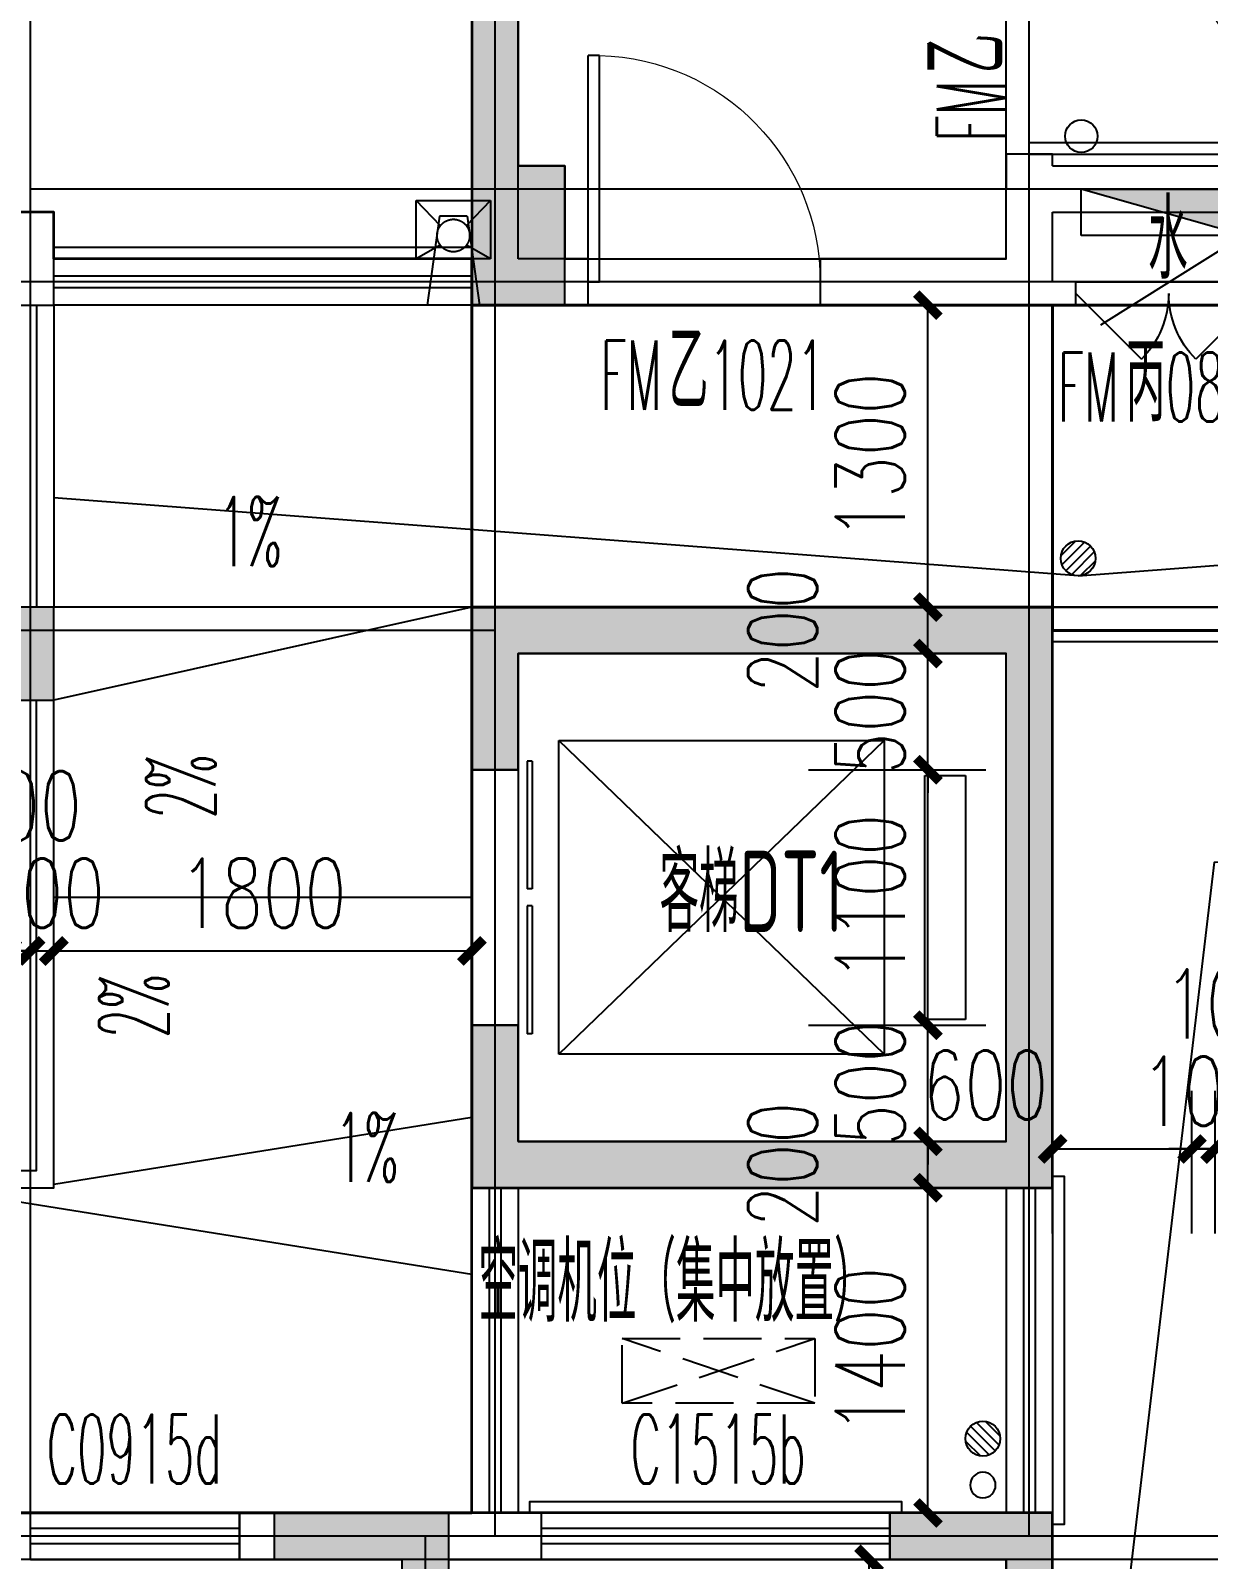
# Model space of a CAD drawing. Extents: x -59851 to 653804, y -249523 to 437614.
# Drawn here: x -22014 to -16943, y -41694 to -35112 of the extents above; entities that cross this region are included whole.
import ezdxf

# ---------------------------------------------------------------- set-up
doc = ezdxf.new("R2010")
doc.units = 0
doc.header["$LTSCALE"] = 1000
doc.header["$MEASUREMENT"] = 0
doc.linetypes.add('DASH', pattern=[0.35, 0.25, -0.1])
doc.linetypes.add('DASHEDX2', pattern=[1.5, 1, -0.5])
for name, color, linetype in [('-SY', 3, 'DASHEDX2'), ('-消防立管', 1, 'Continuous'), ('_S-空调立管', 7, 'Continuous'), ('A-EVTR', 5, 'Continuous'), ('A-看线', 105, 'Continuous'), ('A-空调室外机', 5, 'DASH'), ('A-第三道尺寸线', 105, 'Continuous'), ('A-线脚看线', 9, 'Continuous'), ('AE-FLOR', 151, 'Continuous'), ('DIM_SYMB', 3, 'Continuous'), ('DOOR_FIRE', 4, 'Continuous'), ('DOOR_FIRE_TEXT', 7, 'Continuous'), ('DOTE', 16, 'Continuous'), ('NL', 5, 'Continuous'), ('PUB_HATCH', 8, 'Continuous'), ('PUB_TEXT', 7, 'Continuous'), ('WALL', 2, 'Continuous'), ('WINDOW', 4, 'Continuous'), ('WINDOW_TEXT', 7, 'Continuous'), ('ys', 154, 'Continuous'), ('剪力墙', 6, 'Continuous'), ('栏杆', 142, 'Continuous')]:
    doc.layers.add(name, color=color, linetype=linetype)
doc.layers.add('33计一半面积外廓线', color=53, linetype='Continuous', lineweight=35)
doc.layers.add('33计全面积外廓线', color=21, linetype='Continuous', lineweight=35)
doc.layers.add('A-area(算全面积)', color=21, linetype='Continuous', plot=False)
doc.layers.add('A-area(算半面积)', color=23, linetype='Continuous', plot=False)
doc.styles.add('_TCH_DIM', font='SIMPLEX.shx', dxfattribs={"width": 0.7, "bigfont": 'GBCBIG.shx'})
doc.styles.add('_TCH_DIM_T3', font='SIMPLEX.shx', dxfattribs={"width": 0.705882, "bigfont": 'GBCBIG.shx'})
doc.styles.add('_TCH_WINDOW', font='SIMPLEX.shx', dxfattribs={"width": 0.7, "height": 3.5, "bigfont": 'GBCBIG.shx'})
doc.styles.get("Standard").update_dxf_attribs({"font": 'gbenor.shx', "width": 0.7, "bigfont": 'gbcbig.shx'})
doc.dimstyles.new('_TCH_ARCH&&100', dxfattribs={"dimtxt": 297.5, "dimasz": 100, "dimexe": 250, "dimexo": 300, "dimgap": 100, "dimtad": 1, "dimdec": 0, "dimzin": 0, "dimdsep": 46, "dimtxsty": '_TCH_DIM_T3', "dimblk": 'ARCHTICK', "dimcen": 0.09, "dimclrt": 7, "dimazin": 2, "dimtfac": 1, "dimtdec": 0, "dimtix": 1, "dimtmove": 2, "dimatfit": 3, "dimfxl": 0, "dimtolj": 1, "dimtzin": 0, "dimarcsym": 0})

# ---------------------------------------------------------------- blocks, each defined once
blk = doc.blocks.new('zhouxianssceng0329')
at = {"layer": 'DOTE'}
for p, q in [((-22013.7, 143398.2), (-22013.7, 156469.4)), ((-20013.7, 143398.2), (-20013.7, 156469.4)), ((-17713.7, 143398.2), (-17713.7, 156469.4)), ((5501.3, 149198.2), (-22013.7, 149198.2)), ((5501.3, 148798.2), (-44988.6, 148798.2)), ((5501.3, 147398.2), (-22013.7, 147398.2)), ((-20013.7, 147298.2), (-44988.6, 147298.2)), ((-3313.7, 143398.2), (-44988.6, 143398.2)), ((-20313.7, 132089.9), (-20313.7, 143398.2)), ((5501.3, 143298.2), (-44988.6, 143298.2))]:
    blk.add_line(p, q, dxfattribs=at)
blk = doc.blocks.new('1417jianliqiang0329')
at = {"layer": 'PUB_HATCH'}
for points in [[(-20113.7, 44427.2), (-19713.7, 44427.2), (-19713.7, 45027.2), (-19913.7, 45027.2), (-19913.7, 47527.2), (-19313.7, 47527.2), (-19313.7, 47727.2), (-20113.7, 47727.2), (-20113.7, 44827.2)], [(-22513.7, 42727.2), (-21913.7, 42727.2), (-21913.7, 43127.2), (-22513.7, 43127.2)], [(-20113.7, 42427.2), (-20113.7, 43127.2), (-17613.7, 43127.2), (-17613.7, 40627.2), (-20113.7, 40627.2), (-20113.7, 41327.2), (-19913.7, 41327.2), (-19913.7, 40827.2), (-17813.7, 40827.2), (-17813.7, 42927.2), (-19913.7, 42927.2), (-19913.7, 42427.2)], [(-20813.7, 36127.2), (-20413.7, 36127.2), (-20413.7, 39027.2), (-20963.7, 39027.2), (-20963.7, 39227.2), (-20213.7, 39227.2), (-20213.7, 35927.2), (-20413.7, 35927.2), (-20813.7, 35927.2)], [(-18313.7, 39227.2), (-17613.7, 39227.2), (-17613.7, 37577.2), (-17813.7, 37577.2), (-17813.7, 39027.2), (-18313.7, 39027.2)]]:
    blk.add_hatch(color=256, dxfattribs=at).paths.add_polyline_path(points)
at = {"layer": '剪力墙'}
for points in [[(-20113.7, 44427.2), (-19713.7, 44427.2), (-19713.7, 45027.2), (-19913.7, 45027.2), (-19913.7, 47527.2), (-19313.7, 47527.2), (-19313.7, 47727.2), (-20113.7, 47727.2), (-20113.7, 44827.2)], [(-22513.7, 42727.2), (-21913.7, 42727.2), (-21913.7, 43127.2), (-22513.7, 43127.2)], [(-20113.7, 42427.2), (-20113.7, 43127.2), (-17613.7, 43127.2), (-17613.7, 40627.2), (-20113.7, 40627.2), (-20113.7, 41327.2), (-19913.7, 41327.2), (-19913.7, 40827.2), (-17813.7, 40827.2), (-17813.7, 42927.2), (-19913.7, 42927.2), (-19913.7, 42427.2)], [(-20813.7, 36127.2), (-20413.7, 36127.2), (-20413.7, 39027.2), (-20963.7, 39027.2), (-20963.7, 39227.2), (-20213.7, 39227.2), (-20213.7, 35927.2), (-20413.7, 35927.2), (-20813.7, 35927.2)], [(-18313.7, 39227.2), (-17613.7, 39227.2), (-17613.7, 37577.2), (-17813.7, 37577.2), (-17813.7, 39027.2), (-18313.7, 39027.2)]]:
    blk.add_lwpolyline(points, close=True, dxfattribs=at)
blk = doc.blocks.new('1417xxjian0329')
at = {"layer": 'A-线脚看线'}
for points in [[(-21913.7, 20641.6), (-20113.7, 20641.6)], [(-10063.7, 15191.6), (-10063.7, 15241.6), (-5563.7, 15241.6), (-5563.7, 18941.6), (-17613.7, 18941.6)], [(-17613.7, 16641.6), (-17563.7, 16641.6), (-17563.7, 15141.6), (-17613.7, 15141.6)], [(-19863.7, 15191.6), (-19863.7, 15241.6), (-18263.7, 15241.6), (-18263.7, 15191.6)]]:
    blk.add_lwpolyline(points, dxfattribs=at)
blk = doc.blocks.new('$DorLib2D$00000001')
for p, q in [((0.45, 0.975), (0.5, 0.975)), ((0.45, 0), (0.45, 0.975)), ((0.5, 0), (0.5, 0.975)), ((0.5, 0), (0.45, 0))]:
    blk.add_line(p, q)
at = {"lineweight": 13}
blk.add_arc((0.475, 0), 0.975, 91.46928, 180, dxfattribs=at)
blk = doc.blocks.new('$DORLIB2D$00000127')
at = {"color": 0}
for points in [[(-0.5333, 0.7949), (-0.5333, 0.6904)], [(-0.0333, 0.7949), (-0.5333, 0.7949)], [(-0.0333, 0.7949), (-0.0333, 0.6904)], [(0.5333, 0.7949), (0.0333, 0.7949)], [(0.0333, 0.7949), (0.0333, 0.6904)], [(0.5333, 0.7949), (0.5333, 0.6904)], [(-0.0333, 0.6904), (-0.5333, 0.6904)], [(0.5333, 0.6904), (0.0333, 0.6904)], [(0.5, 0.5), (-0.5, 0.5)]]:
    blk.add_lwpolyline(points, dxfattribs=at)
blk = doc.blocks.new('$DorLib2D$00000116')
at = {"color": 0}
for p, q in [((-0.5, 0), (-0.1464, 0.3536)), ((0.5, 0), (0.1464, 0.3536))]:
    blk.add_line(p, q, dxfattribs=at)
for centre, start, end in [((-0.5, 0), 0, 45), ((0.5, 0), 135, 180)]:
    blk.add_arc(centre, 0.5, start, end, dxfattribs=at)
blk = doc.blocks.new('zhenzheng1417hxt0329')
at = {"layer": 'A-area(算全面积)'}
for points in [[(-19913.7, 25370.7), (-19913.7, 22870.7), (-19713.7, 22870.7), (-19713.7, 22470.7), (-17813.7, 22470.7), (-17813.7, 25370.7)], [(-17613.7, 20870.7), (-17613.7, 13970.7), (-16213.7, 13970.7), (-16213.5, 17270.6), (-15613.7, 17270.7), (-15613.7, 17070.7), (-5513.7, 17070.7), (-5513.7, 20870.7)]]:
    blk.add_lwpolyline(points, close=True, dxfattribs=at)
at = {"layer": 'A-EVTR'}
for p, q in [((-19738.7, 19045.7), (-19738.7, 20395.7)), ((-19738.7, 20395.7), (-18338.7, 20395.7)), ((-18338.7, 19045.7), (-19738.7, 20395.7)), ((-19738.7, 19045.7), (-18338.7, 20395.7)), ((-18338.7, 20395.7), (-18338.7, 19045.7)), ((-18163.7, 19195.7), (-18163.7, 20245.7)), ((-18163.7, 20245.7), (-17988.7, 20245.7)), ((-17988.7, 20245.7), (-17988.7, 19195.7)), ((-17988.7, 19195.7), (-18163.7, 19195.7)), ((-18338.7, 19045.7), (-19738.7, 19045.7))]:
    blk.add_line(p, q, dxfattribs=at)
at = {"layer": 'A-看线'}
blk.add_lwpolyline([(-17613.7, 13970.7), (-16916.1, 19872.7), (-5513.7, 20870.7)], dxfattribs=at)
at = {"layer": 'AE-FLOR'}
for points in [[(-20113.7, 22470.7), (-21913.7, 22470.7)], [(-21913.7, 22270.7), (-21913.7, 20970.7)], [(-20113.7, 22270.7), (-21913.7, 22270.7)], [(-17613.7, 20970.7), (-5413.7, 20970.7), (-5413.7, 16870.7), (-10013.7, 16870.7)], [(-17613.7, 20870.7), (-5513.7, 20870.7), (-5513.7, 17070.7), (-10013.7, 17070.7)], [(-24913.7, 18470.7), (-21913.7, 18470.7), (-21913.7, 20570.7)], [(-20113.7, 18470.7), (-20113.7, 17070.7)], [(-19913.7, 18470.7), (-19913.7, 17070.7)], [(-17813.7, 18470.7), (-17813.7, 17070.7)], [(-17613.7, 18470.7), (-17613.7, 17070.7)]]:
    blk.add_lwpolyline(points, dxfattribs=at)
at = {"layer": 'DOOR_FIRE'}
for p, q in [((-17513.7, 22370.7, 200), (-16713.7, 22370.7, 200)), ((-19613.7, 22270.7), (-18613.7, 22270.7)), ((-17513.7, 22270.7, 200), (-16713.7, 22270.7, 200))]:
    blk.add_line(p, q, dxfattribs=at)
at = {"layer": 'WALL'}
for p, q in [((-20113.7, 22270.7), (-20113.7, 25570.7)), ((-19913.7, 22470.7), (-19913.7, 25370.7)), ((-17613.7, 22920.7), (-17813.7, 22920.7)), ((-17813.7, 22920.7), (-17813.7, 22770.7)), ((-17613.7, 22870.7), (-17613.7, 22920.7)), ((-17613.7, 22870.7), (-16613.7, 22870.7)), ((-17813.7, 22470.7), (-17813.7, 22770.7)), ((-22513.7, 22670.7), (-21913.7, 22670.7)), ((-21913.7, 22270.7), (-21913.7, 22670.7)), ((-17613.7, 22670.7), (-16613.7, 22670.7)), ((-17613.7, 22370.7), (-17613.7, 22670.7)), ((-19613.7, 22470.7), (-19913.7, 22470.7)), ((-19613.7, 22270.7), (-19613.7, 22470.7)), ((-17813.7, 22470.7), (-18613.7, 22470.7)), ((-18613.7, 22470.7), (-18613.7, 22270.7)), ((-17513.7, 22370.7), (-17613.7, 22370.7)), ((-17513.7, 22270.7), (-17513.7, 22370.7)), ((-22513.7, 22270.7), (-21913.7, 22270.7)), ((-20113.7, 22270.7), (-19613.7, 22270.7)), ((-18613.7, 22270.7), (-17713.7, 22270.7)), ((-17713.7, 22270.7), (-17513.7, 22270.7)), ((-20113.7, 20970.7), (-17613.7, 20970.7)), ((-20113.7, 20970.7), (-20113.7, 20270.7)), ((-17613.7, 18470.7), (-17613.7, 20970.7)), ((-19913.7, 20770.7), (-17813.7, 20770.7)), ((-19913.7, 20270.7), (-19913.7, 20770.7)), ((-17813.7, 18670.7), (-17813.7, 20770.7)), ((-20113.7, 20270.7), (-19913.7, 20270.7)), ((-19913.7, 19170.7), (-20113.7, 19170.7)), ((-20113.7, 19170.7), (-20113.7, 18470.7)), ((-19913.7, 18670.7), (-19913.7, 19170.7)), ((-19913.7, 18670.7), (-17813.7, 18670.7)), ((-20113.7, 18470.7), (-17613.7, 18470.7))]:
    blk.add_line(p, q, dxfattribs=at)
at = {"layer": '栏杆'}
for points in [[(-20113.7, 22395.7), (-21913.7, 22395.7)], [(-20113.7, 22345.7), (-21913.7, 22345.7)], [(-21988.7, 22270.7), (-21988.7, 20970.7)], [(-24913.7, 18545.7), (-21988.7, 18545.7), (-21988.7, 20570.7)], [(-20038.7, 18470.7), (-20038.7, 17070.7)], [(-19988.7, 18470.7), (-19988.7, 17070.7)], [(-17738.7, 18470.7), (-17738.7, 17070.7)], [(-17688.7, 18470.7), (-17688.7, 17070.7)]]:
    blk.add_lwpolyline(points, dxfattribs=at)
at = {"layer": 'DOOR_FIRE'}
for name, p, xscale, yscale, zscale, rotation in [('$DorLib2D$00000001', (-17713.7, 23420.7), 1000, 1000, 200, 270), ('$DorLib2D$00000116', (-17113.7, 22320.7), -800, 800, 100, 180)]:
    blk.add_blockref(name, p, dxfattribs=dict(at, xscale=xscale, yscale=yscale, zscale=zscale, rotation=rotation))
at = {"layer": 'DOOR_FIRE', "xscale": -1000, "yscale": 1000, "zscale": 200}
blk.add_blockref('$DorLib2D$00000001', (-19113.7, 22370.7), dxfattribs=at)
at = {"layer": 'WINDOW', "xscale": -1100, "yscale": 200, "zscale": 1100, "rotation": 270}
blk.add_blockref('$DORLIB2D$00000127', (-20013.7, 19720.7), dxfattribs=at)
at = {"layer": 'DOOR_FIRE_TEXT', "style": '_TCH_WINDOW'}
for s, height, width, p in [('乙', 337.6, 0.7, (-17813.7, 23268.2)), ('FM', 297.5, 0.494118, (-17813.7, 22974.2))]:
    blk.add_text(s, height=height, rotation=90, dxfattribs=dict(at, width=width)).set_placement(p)
for s, height, width, p in [('FM', 297.5, 0.494118, (-19560.2, 21820.7)), ('乙', 337.6, 0.7, (-19266.2, 21820.7)), ('1021', 297.5, 0.494118, (-19094.2, 21820.7)), ('FM', 297.5, 0.494118, (-17591.7, 21769.3)), ('丙', 337.6, 0.7, (-17297.7, 21769.3)), ('0818', 297.5, 0.494118, (-17125.7, 21769.3))]:
    blk.add_text(s, height=height, dxfattribs=dict(at, width=width)).set_placement(p)
at = {"layer": 'PUB_TEXT', "width": 0.7}
for s, height, p in [('水', 337.6, (-17202.1, 22384.4)), ('客梯', 337.59, (-19305.8, 19572)), ('DT1', 350, (-18961.7, 19572)), ('空调机位（集中放置）', 337.59, (-20085.8, 17893.2))]:
    blk.add_text(s, height=height, dxfattribs=at).set_placement(p)
blk = doc.blocks.new('_LV13')
at = {"color": 0}
for p, q in [((-0.071, 0.495), (-0.495, 0.071)), ((0.183, 0.465), (-0.465, -0.183)), ((0.354, 0.354), (-0.354, -0.354)), ((0.465, 0.183), (-0.183, -0.465)), ((0.495, -0.071), (0.071, -0.495))]:
    blk.add_line(p, q, dxfattribs=at)
blk.add_circle((0, 0), 0.5)
blk = doc.blocks.new('XHS1')
at = {"layer": '-消防立管'}
blk.add_hatch(color=253, dxfattribs=at).paths.add_polyline_path([(918395.2, -437306.6), (918595.2, -438006.6), (918595.2, -437306.6)])
for p, q in [((918395.2, -437306.6), (918595.2, -438006.6)), ((918395.2, -437306.6), (918395.2, -438006.6)), ((918395.2, -437306.6), (918595.2, -437306.6)), ((918595.2, -438006.6), (918595.2, -437306.6)), ((918395.2, -438006.6), (918595.2, -438006.6))]:
    blk.add_line(p, q, dxfattribs=at)
at = {"ltscale": 0.5}
blk.add_line((918395.2, -437306.6), (918008.9, -437922.4), dxfattribs=at)
blk = doc.blocks.new('tishouxhs0429')
at = {"layer": '-消防立管'}
blk.add_circle((-99747.3, -27042.7), 70, dxfattribs=at)
at = {"layer": '-消防立管', "xscale": -1, "rotation": 270}
blk.add_blockref('XHS1', (338258.5, -945865.5), dxfattribs=at)
blk = doc.blocks.new('wumianyushuidou')
at = {"layer": '-SY'}
for p, q in [((34700.7, -105144.2), (34642.1, -105040.9)), ((34784.3, -105145.3), (34892.1, -105040.9)), ((34642.1, -105360.9), (34700.7, -105257.6)), ((34892.1, -105360.9), (34784.3, -105256.5))]:
    blk.add_line(p, q, dxfattribs=at)
for points in [[(34442.1, -105360.9), (34442.1, -105040.9)], [(34642.1, -105040.9), (34892.1, -105040.9)], [(34642.1, -105115.3), (34642.1, -105040.9)], [(34892.1, -105040.9), (34892.1, -105360.9)], [(34825.9, -105140.9), (34442.1, -105088.5)], [(34825.9, -105260.9), (34825.9, -105140.9)], [(34825.9, -105260.9), (34442.1, -105313.3)], [(34642.1, -105360.9), (34642.1, -105282.4)], [(34892.1, -105360.9), (34642.1, -105360.9)]]:
    blk.add_lwpolyline(points, dxfattribs=at)
blk.add_circle((34741.8, -105200.9), 70, dxfattribs=at)
blk = doc.blocks.new('13fyushuidou0429')
at = {"rotation": 90}
blk.add_blockref('wumianyushuidou', (-125394.2, -63943.8), dxfattribs=at)
blk = doc.blocks.new('jfdsjajkjkjkjkh')
at = {"layer": '_S-空调立管'}
blk.add_lwpolyline([(-17913.7, 146763.3, 1), (-17913.7, 146653.3, 1)], format="xyb", close=True, dxfattribs=at)
at = {"layer": 'NL', "ltscale": 0.5, "extrusion": (0, 0, -1), "xscale": -150, "yscale": 150, "zscale": -150, "rotation": 270}
blk.add_blockref('_LV13', (17913.7, 146908.3), dxfattribs=at)
blk = doc.blocks.new('ktswaj')
at = {"linetype": 'DASH'}
blk.add_lwpolyline([(15990.1, 179082.6), (15990.1, 178253.3), (16268.4, 178253.3), (16268.4, 179082.6)], close=True, dxfattribs=at)
for points in [[(15990.1, 179082.6), (16268.4, 178253.3)], [(15990.1, 178253.3), (16268.4, 179082.6)]]:
    blk.add_lwpolyline(points, dxfattribs=at)
blk = doc.blocks.new('_ArchTick')
at = {"color": 0, "linetype": 'ByBlock', "const_width": 0.4}
blk.add_lwpolyline([(-0.5, -0.5), (0.5, 0.5)], dxfattribs=at)
blk = doc.blocks.new('*D896')
at = {"layer": 'A-第三道尺寸线', "color": 0, "lineweight": -2, "transparency": 16777216}
for p, q in [((-18113.7, -41694.3), (-18653.5, -41694.3)), ((-18403.5, -44694.3), (-18403.5, -41694.3)), ((-18113.7, -44694.3), (-18653.5, -44694.3))]:
    blk.add_line(p, q, dxfattribs=at)
at = {"layer": 'Defpoints', "color": 0, "transparency": 16777216}
for p in [(-18403.5, -41694.3), (-17813.7, -41694.3), (-17813.7, -44694.3)]:
    blk.add_point(p, dxfattribs=at)
at = {"layer": 'A-第三道尺寸线', "color": 0, "lineweight": -2, "transparency": 16777216, "xscale": 100, "yscale": 100, "zscale": 100}
for p, rotation in [((-18403.5, -41694.3), 90), ((-18403.5, -44694.3), 270)]:
    blk.add_blockref('_ArchTick', p, dxfattribs=dict(at, rotation=rotation))
at = {"layer": 'A-第三道尺寸线', "color": 7, "transparency": 16777216, "insert": (-18652.3, -43194.3), "char_height": 297.5, "attachment_point": 5, "rotation": 90, "style": '_TCH_DIM_T3'}
blk.add_mtext('\\A1;3000', dxfattribs=at)
blk = doc.blocks.new('*D1704')
at = {"layer": 'A-第三道尺寸线', "color": 0, "lineweight": -2, "transparency": 16777216}
for p, q in [((-16781.5, -41694.3), (-16262.9, -41694.3)), ((-16512.9, -43994.3), (-16512.9, -41694.3)), ((-16781.5, -43994.3), (-16262.9, -43994.3))]:
    blk.add_line(p, q, dxfattribs=at)
at = {"layer": 'Defpoints', "color": 0, "transparency": 16777216}
for p in [(-17081.5, -41694.3), (-16512.9, -41694.3), (-17081.5, -43994.3)]:
    blk.add_point(p, dxfattribs=at)
at = {"layer": 'A-第三道尺寸线', "color": 0, "lineweight": -2, "transparency": 16777216, "xscale": 100, "yscale": 100, "zscale": 100}
for p, rotation in [((-16512.9, -41694.3), 90), ((-16512.9, -43994.3), 270)]:
    blk.add_blockref('_ArchTick', p, dxfattribs=dict(at, rotation=rotation))
at = {"layer": 'A-第三道尺寸线', "color": 7, "transparency": 16777216, "insert": (-16761.7, -42844.3), "char_height": 297.5, "attachment_point": 5, "rotation": 90, "style": '_TCH_DIM_T3'}
blk.add_mtext('\\A1;2300', dxfattribs=at)
blk = doc.blocks.new('*D1918')
at = {"layer": 'A-第三道尺寸线', "color": 0, "lineweight": -2, "transparency": 16777216}
for p, q in [((-18664, -36294.3), (-17900.2, -36294.3)), ((-18150.2, -37594.3), (-18150.2, -36294.3)), ((-18664, -37594.3), (-17900.2, -37594.3))]:
    blk.add_line(p, q, dxfattribs=at)
at = {"layer": 'Defpoints', "color": 0, "transparency": 16777216}
for p in [(-18964, -36294.3), (-18150.2, -36294.3), (-18964, -37594.3)]:
    blk.add_point(p, dxfattribs=at)
at = {"layer": 'A-第三道尺寸线', "color": 0, "lineweight": -2, "transparency": 16777216, "xscale": 100, "yscale": 100, "zscale": 100}
for p, rotation in [((-18150.2, -36294.3), 90), ((-18150.2, -37594.3), 270)]:
    blk.add_blockref('_ArchTick', p, dxfattribs=dict(at, rotation=rotation))
at = {"layer": 'A-第三道尺寸线', "color": 7, "transparency": 16777216, "insert": (-18399, -36944.3), "char_height": 297.5, "attachment_point": 5, "rotation": 90, "style": '_TCH_DIM_T3'}
blk.add_mtext('\\A1;1300', dxfattribs=at)
blk = doc.blocks.new('*D1919')
at = {"layer": 'A-第三道尺寸线', "color": 0, "lineweight": -2, "transparency": 16777216}
for p, q in [((-18664, -37594.3), (-17900.2, -37594.3)), ((-18150.2, -37794.3), (-18150.2, -37594.3)), ((-18664, -37794.3), (-17900.2, -37794.3))]:
    blk.add_line(p, q, dxfattribs=at)
at = {"layer": 'Defpoints', "color": 0, "transparency": 16777216}
for p in [(-18964, -37594.3), (-18150.2, -37594.3), (-18964, -37794.3)]:
    blk.add_point(p, dxfattribs=at)
at = {"layer": 'A-第三道尺寸线', "color": 0, "lineweight": -2, "transparency": 16777216, "xscale": 100, "yscale": 100, "zscale": 100}
for p, rotation in [((-18150.2, -37594.3), 90), ((-18150.2, -37794.3), 270)]:
    blk.add_blockref('_ArchTick', p, dxfattribs=dict(at, rotation=rotation))
at = {"layer": 'A-第三道尺寸线', "color": 7, "transparency": 16777216, "insert": (-18775.2, -37694.3), "char_height": 297.5, "attachment_point": 5, "rotation": 90, "style": '_TCH_DIM_T3'}
blk.add_mtext('\\A1;200', dxfattribs=at)
blk = doc.blocks.new('*D1920')
at = {"layer": 'A-第三道尺寸线', "color": 0, "lineweight": -2, "transparency": 16777216}
for p, q in [((-18150.2, -37794.3), (-18150.2, -37694.3)), ((-18664, -37794.3), (-17900.2, -37794.3)), ((-18150.2, -38294.3), (-18150.2, -37794.3)), ((-18664, -38294.3), (-17900.2, -38294.3)), ((-18150.2, -38294.3), (-18150.2, -38394.3))]:
    blk.add_line(p, q, dxfattribs=at)
at = {"layer": 'Defpoints', "color": 0, "transparency": 16777216}
for p in [(-18964, -37794.3), (-18150.2, -37794.3), (-18964, -38294.3)]:
    blk.add_point(p, dxfattribs=at)
at = {"layer": 'A-第三道尺寸线', "color": 0, "lineweight": -2, "transparency": 16777216, "xscale": 100, "yscale": 100, "zscale": 100}
for p, rotation in [((-18150.2, -37794.3), 270), ((-18150.2, -38294.3), 90)]:
    blk.add_blockref('_ArchTick', p, dxfattribs=dict(at, rotation=rotation))
at = {"layer": 'A-第三道尺寸线', "color": 7, "transparency": 16777216, "insert": (-18399, -38044.3), "char_height": 297.5, "attachment_point": 5, "rotation": 90, "style": '_TCH_DIM_T3'}
blk.add_mtext('\\A1;500', dxfattribs=at)
blk = doc.blocks.new('*D1921')
at = {"layer": 'A-第三道尺寸线', "color": 0, "lineweight": -2, "transparency": 16777216}
for p, q in [((-18664, -38294.3), (-17900.2, -38294.3)), ((-18150.2, -39394.3), (-18150.2, -38294.3)), ((-18664, -39394.3), (-17900.2, -39394.3))]:
    blk.add_line(p, q, dxfattribs=at)
at = {"layer": 'Defpoints', "color": 0, "transparency": 16777216}
for p in [(-18964, -38294.3), (-18150.2, -38294.3), (-18964, -39394.3)]:
    blk.add_point(p, dxfattribs=at)
at = {"layer": 'A-第三道尺寸线', "color": 0, "lineweight": -2, "transparency": 16777216, "xscale": 100, "yscale": 100, "zscale": 100}
for p, rotation in [((-18150.2, -38294.3), 90), ((-18150.2, -39394.3), 270)]:
    blk.add_blockref('_ArchTick', p, dxfattribs=dict(at, rotation=rotation))
at = {"layer": 'A-第三道尺寸线', "color": 7, "transparency": 16777216, "insert": (-18399, -38844.3), "char_height": 297.5, "attachment_point": 5, "rotation": 90, "style": '_TCH_DIM_T3'}
blk.add_mtext('\\A1;1100', dxfattribs=at)
blk = doc.blocks.new('*D1922')
at = {"layer": 'A-第三道尺寸线', "color": 0, "lineweight": -2, "transparency": 16777216}
for p, q in [((-18150.2, -39394.3), (-18150.2, -39294.3)), ((-18664, -39394.3), (-17900.2, -39394.3)), ((-18150.2, -39894.3), (-18150.2, -39394.3)), ((-18664, -39894.3), (-17900.2, -39894.3)), ((-18150.2, -39894.3), (-18150.2, -39994.3))]:
    blk.add_line(p, q, dxfattribs=at)
at = {"layer": 'Defpoints', "color": 0, "transparency": 16777216}
for p in [(-18964, -39394.3), (-18150.2, -39394.3), (-18964, -39894.3)]:
    blk.add_point(p, dxfattribs=at)
at = {"layer": 'A-第三道尺寸线', "color": 0, "lineweight": -2, "transparency": 16777216, "xscale": 100, "yscale": 100, "zscale": 100}
for p, rotation in [((-18150.2, -39394.3), 270), ((-18150.2, -39894.3), 90)]:
    blk.add_blockref('_ArchTick', p, dxfattribs=dict(at, rotation=rotation))
at = {"layer": 'A-第三道尺寸线', "color": 7, "transparency": 16777216, "insert": (-18399, -39644.3), "char_height": 297.5, "attachment_point": 5, "rotation": 90, "style": '_TCH_DIM_T3'}
blk.add_mtext('\\A1;500', dxfattribs=at)
blk = doc.blocks.new('*D1923')
at = {"layer": 'A-第三道尺寸线', "color": 0, "lineweight": -2, "transparency": 16777216}
for p, q in [((-18664, -39894.3), (-17900.2, -39894.3)), ((-18150.2, -40094.3), (-18150.2, -39894.3)), ((-18664, -40094.3), (-17900.2, -40094.3))]:
    blk.add_line(p, q, dxfattribs=at)
at = {"layer": 'Defpoints', "color": 0, "transparency": 16777216}
for p in [(-18964, -39894.3), (-18150.2, -39894.3), (-18964, -40094.3)]:
    blk.add_point(p, dxfattribs=at)
at = {"layer": 'A-第三道尺寸线', "color": 0, "lineweight": -2, "transparency": 16777216, "xscale": 100, "yscale": 100, "zscale": 100}
for p, rotation in [((-18150.2, -39894.3), 90), ((-18150.2, -40094.3), 270)]:
    blk.add_blockref('_ArchTick', p, dxfattribs=dict(at, rotation=rotation))
at = {"layer": 'A-第三道尺寸线', "color": 7, "transparency": 16777216, "insert": (-18775.2, -39994.3), "char_height": 297.5, "attachment_point": 5, "rotation": 90, "style": '_TCH_DIM_T3'}
blk.add_mtext('\\A1;200', dxfattribs=at)
blk = doc.blocks.new('*D1924')
at = {"layer": 'A-第三道尺寸线', "color": 0, "lineweight": -2, "transparency": 16777216}
for p, q in [((-18664, -40094.3), (-17900.2, -40094.3)), ((-18150.2, -41494.3), (-18150.2, -40094.3)), ((-18664, -41494.3), (-17900.2, -41494.3))]:
    blk.add_line(p, q, dxfattribs=at)
at = {"layer": 'Defpoints', "color": 0, "transparency": 16777216}
for p in [(-18964, -40094.3), (-18150.2, -40094.3), (-18964, -41494.3)]:
    blk.add_point(p, dxfattribs=at)
at = {"layer": 'A-第三道尺寸线', "color": 0, "lineweight": -2, "transparency": 16777216, "xscale": 100, "yscale": 100, "zscale": 100}
for p, rotation in [((-18150.2, -40094.3), 90), ((-18150.2, -41494.3), 270)]:
    blk.add_blockref('_ArchTick', p, dxfattribs=dict(at, rotation=rotation))
at = {"layer": 'A-第三道尺寸线', "color": 7, "transparency": 16777216, "insert": (-18399, -40794.3), "char_height": 297.5, "attachment_point": 5, "rotation": 90, "style": '_TCH_DIM_T3'}
blk.add_mtext('\\A1;1400', dxfattribs=at)
blk = doc.blocks.new('*D2112')
at = {"layer": 'A-第三道尺寸线', "color": 0, "lineweight": -2, "transparency": 16777216}
for p, q in [((-16913.5, -40290.8), (-16913.5, -39677.1)), ((-16813.5, -40290.8), (-16813.5, -39677.1)), ((-16913.5, -39927.1), (-17013.5, -39927.1)), ((-16913.5, -39927.1), (-16813.5, -39927.1)), ((-16813.5, -39927.1), (-16713.5, -39927.1))]:
    blk.add_line(p, q, dxfattribs=at)
at = {"layer": 'Defpoints', "color": 0, "transparency": 16777216}
for p in [(-16813.5, -39927.1), (-16913.6, -40590.8), (-16813.6, -40590.8)]:
    blk.add_point(p, dxfattribs=at)
at = {"layer": 'A-第三道尺寸线', "color": 0, "lineweight": -2, "transparency": 16777216, "xscale": 100, "yscale": 100, "zscale": 100}
for p, rotation in [((-16913.5, -39927.1), 359.9965898637641), ((-16813.5, -39927.1), 179.9965898637641)]:
    blk.add_blockref('_ArchTick', p, dxfattribs=dict(at, rotation=rotation))
at = {"layer": 'A-第三道尺寸线', "color": 7, "transparency": 16777216, "insert": (-16863.5, -39302.1), "char_height": 297.5, "attachment_point": 5, "rotation": 359.99659, "style": '_TCH_DIM_T3'}
blk.add_mtext('\\A1;100', dxfattribs=at)
blk = doc.blocks.new('*D2113')
at = {"layer": 'A-第三道尺寸线', "color": 0, "lineweight": -2, "transparency": 16777216}
for p, q in [((-17013.5, -40290.8), (-17013.5, -39677.1)), ((-16913.5, -40290.8), (-16913.5, -39677.1)), ((-17013.5, -39927.1), (-17113.5, -39927.1)), ((-17013.5, -39927.1), (-16913.5, -39927.1)), ((-16913.5, -39927.1), (-16813.5, -39927.1))]:
    blk.add_line(p, q, dxfattribs=at)
at = {"layer": 'Defpoints', "color": 0, "transparency": 16777216}
for p in [(-16913.5, -39927.1), (-17013.6, -40590.8), (-16913.6, -40590.8)]:
    blk.add_point(p, dxfattribs=at)
at = {"layer": 'A-第三道尺寸线', "color": 0, "lineweight": -2, "transparency": 16777216, "xscale": 100, "yscale": 100, "zscale": 100}
for p, rotation in [((-17013.5, -39927.1), 359.9965898637307), ((-16913.5, -39927.1), 179.9965898637307)]:
    blk.add_blockref('_ArchTick', p, dxfattribs=dict(at, rotation=rotation))
at = {"layer": 'A-第三道尺寸线', "color": 7, "transparency": 16777216, "insert": (-16963.5, -39678.3), "char_height": 297.5, "attachment_point": 5, "rotation": 359.99659, "style": '_TCH_DIM_T3'}
blk.add_mtext('\\A1;100', dxfattribs=at)
blk = doc.blocks.new('*D2114')
at = {"layer": 'A-第三道尺寸线', "color": 0, "lineweight": -2, "transparency": 16777216}
for p, q in [((-17613.7, -40290.8), (-17613.7, -39677)), ((-17013.5, -40290.8), (-17013.5, -39677.1)), ((-17613.7, -39927), (-17013.5, -39927.1))]:
    blk.add_line(p, q, dxfattribs=at)
at = {"layer": 'Defpoints', "color": 0, "transparency": 16777216}
for p in [(-17013.5, -39927.1), (-17613.7, -40590.8), (-17013.6, -40590.8)]:
    blk.add_point(p, dxfattribs=at)
at = {"layer": 'A-第三道尺寸线', "color": 0, "lineweight": -2, "transparency": 16777216, "xscale": 100, "yscale": 100, "zscale": 100}
for p, rotation in [((-17613.7, -39927), 179.9965898637481), ((-17013.5, -39927.1), 359.9965898637481)]:
    blk.add_blockref('_ArchTick', p, dxfattribs=dict(at, rotation=rotation))
at = {"layer": 'A-第三道尺寸线', "color": 7, "transparency": 16777216, "insert": (-17902.7, -39652), "char_height": 297.5, "attachment_point": 5, "rotation": 359.99659, "style": '_TCH_DIM_T3'}
blk.add_mtext('\\A1;600', dxfattribs=at)
blk = doc.blocks.new('*D3216')
at = {"layer": 'A-第三道尺寸线', "color": 0, "lineweight": -2, "transparency": 16777216}
for p, q in [((-21913.7, -39476.4), (-21913.7, -38824.7)), ((-20113.7, -39476.4), (-20113.7, -38824.7)), ((-21913.7, -39074.7), (-20113.7, -39074.7))]:
    blk.add_line(p, q, dxfattribs=at)
at = {"layer": 'Defpoints', "color": 0, "transparency": 16777216}
for p in [(-20113.7, -39074.7), (-21913.7, -39776.4), (-20113.7, -39776.4)]:
    blk.add_point(p, dxfattribs=at)
at = {"layer": 'A-第三道尺寸线', "color": 0, "lineweight": -2, "transparency": 16777216, "xscale": 100, "yscale": 100, "zscale": 100, "rotation": 180}
blk.add_blockref('_ArchTick', (-21913.7, -39074.7), dxfattribs=at)
at = {"layer": 'A-第三道尺寸线', "color": 0, "lineweight": -2, "transparency": 16777216, "xscale": 100, "yscale": 100, "zscale": 100}
blk.add_blockref('_ArchTick', (-20113.7, -39074.7), dxfattribs=at)
at = {"layer": 'A-第三道尺寸线', "color": 7, "transparency": 16777216, "insert": (-21013.7, -38825.9), "char_height": 297.5, "attachment_point": 5, "style": '_TCH_DIM_T3'}
blk.add_mtext('\\A1;1800', dxfattribs=at)
blk = doc.blocks.new('*D3217')
at = {"layer": 'A-第三道尺寸线', "color": 0, "lineweight": -2, "transparency": 16777216}
for p, q in [((-22013.7, -39476.4), (-22013.7, -38824.7)), ((-21913.7, -39476.4), (-21913.7, -38824.7)), ((-22013.7, -39074.7), (-22113.7, -39074.7)), ((-22013.7, -39074.7), (-21913.7, -39074.7)), ((-21913.7, -39074.7), (-21813.7, -39074.7))]:
    blk.add_line(p, q, dxfattribs=at)
at = {"layer": 'Defpoints', "color": 0, "transparency": 16777216}
for p in [(-21913.7, -39074.7), (-22013.7, -39776.4), (-21913.7, -39776.4)]:
    blk.add_point(p, dxfattribs=at)
at = {"layer": 'A-第三道尺寸线', "color": 0, "lineweight": -2, "transparency": 16777216, "xscale": 100, "yscale": 100, "zscale": 100}
blk.add_blockref('_ArchTick', (-22013.7, -39074.7), dxfattribs=at)
at = {"layer": 'A-第三道尺寸线', "color": 0, "lineweight": -2, "transparency": 16777216, "xscale": 100, "yscale": 100, "zscale": 100, "rotation": 180}
blk.add_blockref('_ArchTick', (-21913.7, -39074.7), dxfattribs=at)
at = {"layer": 'A-第三道尺寸线', "color": 7, "transparency": 16777216, "insert": (-21963.7, -38825.9), "char_height": 297.5, "attachment_point": 5, "style": '_TCH_DIM_T3'}
blk.add_mtext('\\A1;100', dxfattribs=at)
blk = doc.blocks.new('*D3218')
at = {"layer": 'A-第三道尺寸线', "color": 0, "lineweight": -2, "transparency": 16777216}
for p, q in [((-22113.7, -39476.4), (-22113.7, -38824.7)), ((-22013.7, -39476.4), (-22013.7, -38824.7)), ((-22113.7, -39074.7), (-22213.7, -39074.7)), ((-22113.7, -39074.7), (-22013.7, -39074.7)), ((-22013.7, -39074.7), (-21913.7, -39074.7))]:
    blk.add_line(p, q, dxfattribs=at)
at = {"layer": 'Defpoints', "color": 0, "transparency": 16777216}
for p in [(-22013.7, -39074.7), (-22113.7, -39776.4), (-22013.7, -39776.4)]:
    blk.add_point(p, dxfattribs=at)
at = {"layer": 'A-第三道尺寸线', "color": 0, "lineweight": -2, "transparency": 16777216, "xscale": 100, "yscale": 100, "zscale": 100}
blk.add_blockref('_ArchTick', (-22113.7, -39074.7), dxfattribs=at)
at = {"layer": 'A-第三道尺寸线', "color": 0, "lineweight": -2, "transparency": 16777216, "xscale": 100, "yscale": 100, "zscale": 100, "rotation": 180}
blk.add_blockref('_ArchTick', (-22013.7, -39074.7), dxfattribs=at)
at = {"layer": 'A-第三道尺寸线', "color": 7, "transparency": 16777216, "insert": (-22063.7, -38449.7), "char_height": 297.5, "attachment_point": 5, "style": '_TCH_DIM_T3'}
blk.add_mtext('\\A1;100', dxfattribs=at)
blk = doc.blocks.new('$TCHSYS$WIN2D')
for p, q in [((-0.5, 0.5), (0.5, 0.5)), ((-0.5, 0.5), (-0.5, -0.5)), ((0.5, 0.5), (0.5, -0.5)), ((0.5, 0.1667), (-0.5, 0.1667)), ((0.5, -0.1667), (-0.5, -0.1667)), ((-0.5, -0.5), (0.5, -0.5))]:
    blk.add_line(p, q)

msp = doc.modelspace()

# ---------------------------------------------------------------- linework, layer by layer
at = {"layer": '33计一半面积外廓线'}
for points in [[(-20113.7, -36094.3), (-21913.7, -36094.3), (-21913.7, -35894.3), (-22513.7, -35894.3), (-22513.7, -36294.3), (-22113.7, -36294.3), (-22113.7, -37594.3), (-22513.7, -37594.3), (-22513.7, -37994.3), (-22113.7, -37994.3), (-22113.7, -39894.3), (-24913.7, -39894.3), (-24913.7, -41494.3), (-20113.7, -41494.3)], [(-10013.7, -41494.3), (-10013.7, -42994.3), (-4113.7, -42994.3), (-4113.7, -36294.3), (-8013.7, -36294.3), (-8013.7, -35894.3), (-16513.7, -35894.3), (-16513.7, -36294.3), (-17613.7, -36294.3), (-17613.7, -37694.3), (-5513.7, -37694.3), (-5513.7, -41494.3)]]:
    msp.add_lwpolyline(points, close=True, dxfattribs=at)
at = {"layer": '33计全面积外廓线'}
for points in [[(-8513.7, -32994.3), (-20113.7, -32994.3), (-20113.7, -36294.3), (-16513.7, -36294.3)], [(-16213.7, -44594.3), (-17613.7, -44594.3), (-17613.7, -41494.3), (-24913.7, -41494.3), (-24913.7, -39894.3), (-25563.7, -39894.3), (-25563.6, -41494.3), (-29213.7, -41494.3), (-29213.7, -41294.3), (-29813.7, -41294.3)]]:
    msp.add_lwpolyline(points, dxfattribs=at)
for points in [[(-20113.7, -36294.3), (-20113.7, -37594.3), (-17613.7, -37594.3), (-17613.7, -36294.3)], [(-17613.7, -37594.3), (-20113.7, -37594.3), (-20113.7, -40094.3), (-17613.7, -40094.3)]]:
    msp.add_lwpolyline(points, close=True, dxfattribs=at)
at = {"layer": 'DIM_SYMB'}
for points in [[(-21376.9, -37522.4, 0, 0, 0), (-20881.9, -37522.4, 80, 0, 0), (-20581.9, -37522.4, 0, 0, 0)], [(-21113.2, -38660.3, 0, 0, 0), (-21113.2, -38165.4, 80, 0, 0), (-21113.2, -37865.4, 0, 0, 0)], [(-21315.5, -39028.2, 0, 0, 0), (-21315.5, -39523.1, 80, 0, 0), (-21315.5, -39823.1, 0, 0, 0)], [(-20297, -40174.2, 0, 0, 0), (-20791.9, -40174.2, 80, 0, 0), (-21091.9, -40174.2, 0, 0, 0)]]:
    msp.add_lwpolyline(points, format="xyseb", dxfattribs=at)
at = {"layer": 'WALL'}
for p, q in [((-20313.7, -41494.3), (-21113.7, -41494.3)), ((-21113.7, -41494.3), (-21113.7, -41694.3)), ((-19813.7, -41494.3), (-20313.7, -41494.3)), ((-19813.7, -41694.3), (-19813.7, -41494.3)), ((-17613.7, -41494.3), (-18313.7, -41494.3)), ((-18313.7, -41494.3), (-18313.7, -41694.3)), ((-17613.7, -41494.3), (-17613.7, -44594.3)), ((-21113.7, -41694.3), (-20413.7, -41694.3)), ((-20213.7, -41694.3), (-20213.7, -44694.3)), ((-20213.7, -41694.3), (-19813.7, -41694.3)), ((-18313.7, -41694.3), (-17813.7, -41694.3)), ((-17813.7, -41694.3), (-17813.7, -44694.3))]:
    msp.add_line(p, q, dxfattribs=at)
at = {"layer": 'ys'}
for points in [[(-17503.7, -37459.3), (-11563.7, -37007.1), (-4113.7, -37574.2)], [(-17503.7, -37459.3), (-21913.7, -37123.5)], [(-20113.7, -37594.3), (-21913.7, -37994.3)], [(-20113.7, -38844.3), (-21913.7, -38844.3)], [(-20113.7, -39792), (-21913.7, -40079.7)], [(-22223.7, -40129.3), (-20113.7, -40466.6)]]:
    msp.add_lwpolyline(points, dxfattribs=at)

# ---------------------------------------------------------------- block references
for name, p in [('zhouxianssceng0329', (0, -184992.5)), ('1417xxjian0329', (0, -56685.8)), ('1417jianliqiang0329', (0, -80721.5)), ('zhenzheng1417hxt0329', (0, -58564.9)), ('13fyushuidou0429', (0, -6792.5)), ('tishouxhs0429', (82257.3, -8524))]:
    msp.add_blockref(name, p)
at = {"layer": 'A-area(算半面积)'}
msp.add_blockref('jfdsjajkjkjkjkh', (0, -188082.6), dxfattribs=at)
at = {"layer": 'A-空调室外机', "extrusion": (0, 0, -1), "zscale": -1, "rotation": 90}
msp.add_blockref('ktswaj', (197719.9, -57011.8), dxfattribs=at)
at = {"layer": 'NL', "ltscale": 0.5, "extrusion": (0, 0, -1), "xscale": -150, "yscale": 150, "zscale": -150}
msp.add_blockref('_LV13', (17503.7, -37384.3), dxfattribs=at)
at = {"layer": 'WINDOW'}
ref = msp.add_blockref('$TCHSYS$WIN2D', (-21563.7, -41594.3), dxfattribs=dict(at, xscale=900, yscale=-200, zscale=900))
ref.add_attrib('A', 'C0915d', (-21945.2, -41368), dxfattribs={"layer": 'WINDOW_TEXT', "height": 297.5, "style": '_TCH_WINDOW', "width": 0.494118})
ref = msp.add_blockref('$TCHSYS$WIN2D', (-19063.7, -41594.3), dxfattribs=dict(at, xscale=1500, yscale=-200, zscale=1500))
ref.add_attrib('A', 'C1515b', (-19431.2, -41368), dxfattribs={"layer": 'WINDOW_TEXT', "height": 297.5, "style": '_TCH_WINDOW', "width": 0.494118})

# ---------------------------------------------------------------- texts
at = {"layer": 'PUB_TEXT', "style": '_TCH_DIM', "width": 0.494118}
for p in [(-21207.2, -37417.4), (-20704.7, -40069.2)]:
    msp.add_text('1%', height=297.5, dxfattribs=at).set_placement(p)
for p in [(-21218.2, -38504.7), (-21420.5, -39449.9)]:
    msp.add_text('2%', height=297.5, rotation=90, dxfattribs=at).set_placement(p)

# ---------------------------------------------------------------- dimensions: what is measured, and where the dimension line sits
at = {"layer": 'A-第三道尺寸线'}
for p1, p2, distance, picture, middle in [((-18964, -37594.3), (-18964, -36294.3), -813.7, '*D1918', (-18399, -36944.3)), ((-18964, -38294.3), (-18964, -37794.3), -813.7, '*D1920', (-18399, -38044.3)), ((-18964, -39394.3), (-18964, -38294.3), -813.7, '*D1921', (-18399, -38844.3)), ((-22013.7, -39776.4), (-21913.7, -39776.4), 701.7, '*D3217', (-21963.7, -38825.9)), ((-21913.7, -39776.4), (-20113.7, -39776.4), 701.7, '*D3216', (-21013.7, -38825.9)), ((-18964, -39894.3), (-18964, -39394.3), -813.7, '*D1922', (-18399, -39644.3)), ((-17013.6, -40590.8), (-16913.6, -40590.8), 663.7, '*D2113', (-16963.5, -39678.3)), ((-18964, -41494.3), (-18964, -40094.3), -813.7, '*D1924', (-18399, -40794.3)), ((-17813.7, -44694.3), (-17813.7, -41694.3), 589.8, '*D896', (-18652.3, -43194.3)), ((-17081.5, -43994.3), (-17081.5, -41694.3), -568.5, '*D1704', (-16761.7, -42844.3))]:
    dim = msp.add_aligned_dim(p1=p1, p2=p2, distance=distance, dimstyle='_TCH_ARCH&&100', dxfattribs=at)
    dim.commit()
    dim.dimension.update_dxf_attribs({"geometry": picture, "text_midpoint": middle})
for base, p1, p2, angle, picture, middle in [((-18150.2, -37594.3), (-18964, -37794.3), (-18964, -37594.3), 90, '*D1919', (-18775.2, -37694.3)), ((-22013.7, -39074.7), (-22113.7, -39776.4), (-22013.7, -39776.4), 0, '*D3218', (-22063.7, -38449.7)), ((-16813.5, -39927.1), (-16913.6, -40590.8), (-16813.6, -40590.8), 359.99659, '*D2112', (-16863.5, -39302.1)), ((-17013.5, -39927.1), (-17613.7, -40590.8), (-17013.6, -40590.8), 359.99659, '*D2114', (-17902.7, -39652)), ((-18150.2, -39894.3), (-18964, -40094.3), (-18964, -39894.3), 90, '*D1923', (-18775.2, -39994.3))]:
    dim = msp.add_linear_dim(base=base, p1=p1, p2=p2, angle=angle, dimstyle='_TCH_ARCH&&100', dxfattribs=at)
    dim.commit()
    dim.dimension.update_dxf_attribs({"geometry": picture, "text_midpoint": middle, "dimtype": 161})

doc.saveas('drawing.dxf')
